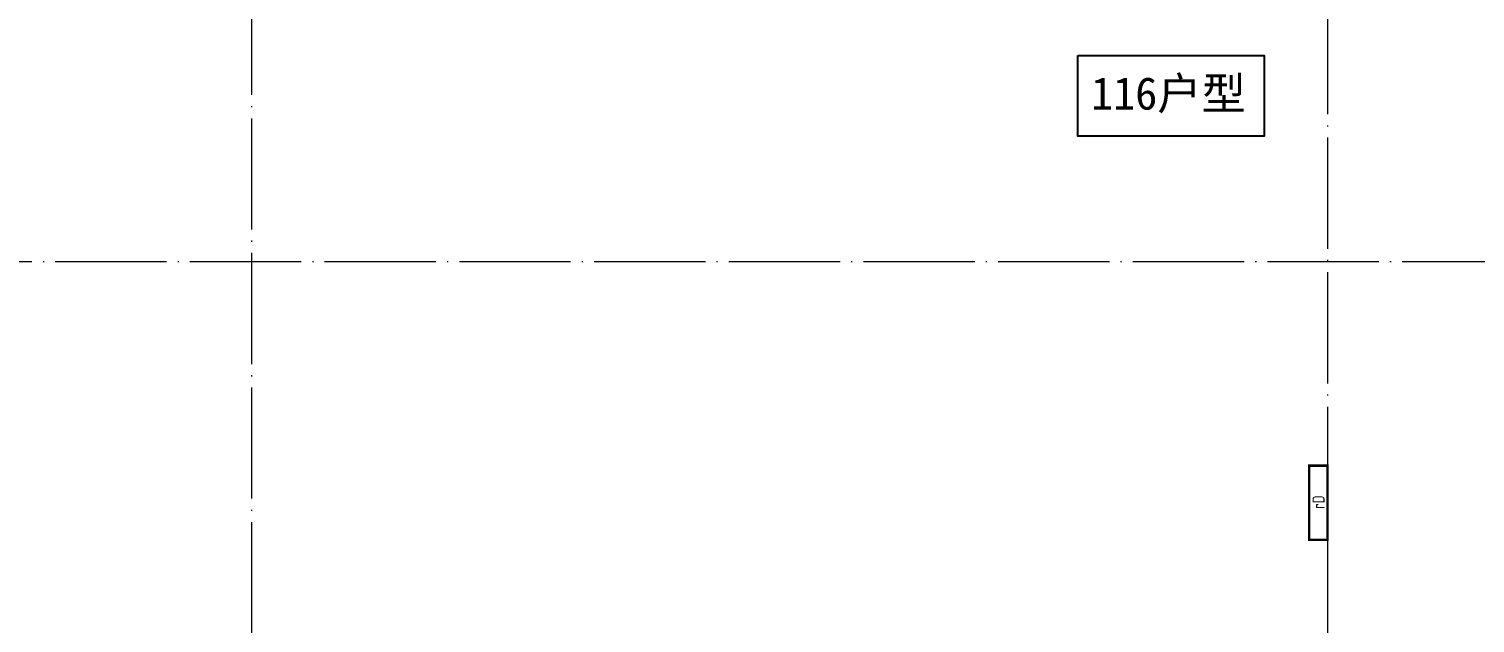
# Model space of a CAD drawing. Extents: x -518115 to 389031, y -231062 to 1628073.
# Drawn here: x 40617 to 48412, y 598299 to 601505 of the extents above; entities that cross this region are included whole.
import ezdxf

# ---------------------------------------------------------------- set-up
doc = ezdxf.new("R2010")
doc.units = 0
doc.header["$LTSCALE"] = 1000
doc.header["$MEASUREMENT"] = 0
doc.linetypes.add('DOTE', pattern=[2.42, 2, -0.2, 0.02, -0.2])
doc.layers.add('DOTE', color=19, linetype='DOTE', lineweight=9)
doc.layers.add('EQUIP-消防', color=3, linetype='Continuous', lineweight=20)
doc.layers.add('PUB_TEXT', color=4, linetype='Continuous')
doc.styles.add('房间名称', font='TSSDENG', dxfattribs={"width": 0.8, "bigfont": 'HZTXT'})
doc.styles.add('黑体', font='')
doc.styles.get('黑体').set_extended_font_data('SimHei')

# ---------------------------------------------------------------- blocks, each defined once
blk = doc.blocks.new('HFHFTHFD')
at = {"layer": 'DOTE', "linetype": 'DOTE', "ltscale": 0.3}
for p, q in [((454916.8, 604548.8), (454916.6, 593448.8)), ((449116.6, 601748.8), (449116.6, 593448.8)), ((472616.6, 600248.8), (418616.6, 600248.8))]:
    blk.add_line(p, q, dxfattribs=at)
blk = doc.blocks.new('FSFSFSFSEG')
at = {"layer": 'EQUIP-消防', "const_width": 12.8}
blk.add_lwpolyline([(136866.6, 335152.5), (136466.6, 335152.5), (136466.6, 335052.5), (136866.6, 335052.5)], close=True, dxfattribs=at)
at = {"layer": 'PUB_TEXT', "color": 7, "true_color": 0xffffff, "style": '房间名称', "width": 0.8}
blk.add_text('rD', height=64.8, dxfattribs=at).set_placement((136633.7, 335069))
blk = doc.blocks.new('GHFHFHTFHCSDCS')
at = {"rotation": 89.99999999297357}
blk.add_blockref('FSFSFSFSEG', (789969.1, 230657.2), dxfattribs=at)

msp = doc.modelspace()

# ---------------------------------------------------------------- linework, layer by layer
at = {"color": 1}
msp.add_lwpolyline([(46269.5, 601361.9), (47275.5, 601361.9), (47275.5, 600925.9), (46269.5, 600925.9)], close=True, dxfattribs=at)

# ---------------------------------------------------------------- block references
for name, p in [('HFHFTHFD', (-407300, 0)), ('GHFHFHTFHCSDCS', (-407300, 231625.1))]:
    msp.add_blockref(name, p)

# ---------------------------------------------------------------- texts
at = {"color": 1, "style": '黑体'}
msp.add_text('116户型', height=175, dxfattribs=at).set_placement((46341.6, 601069.7))

doc.saveas('drawing.dxf')
